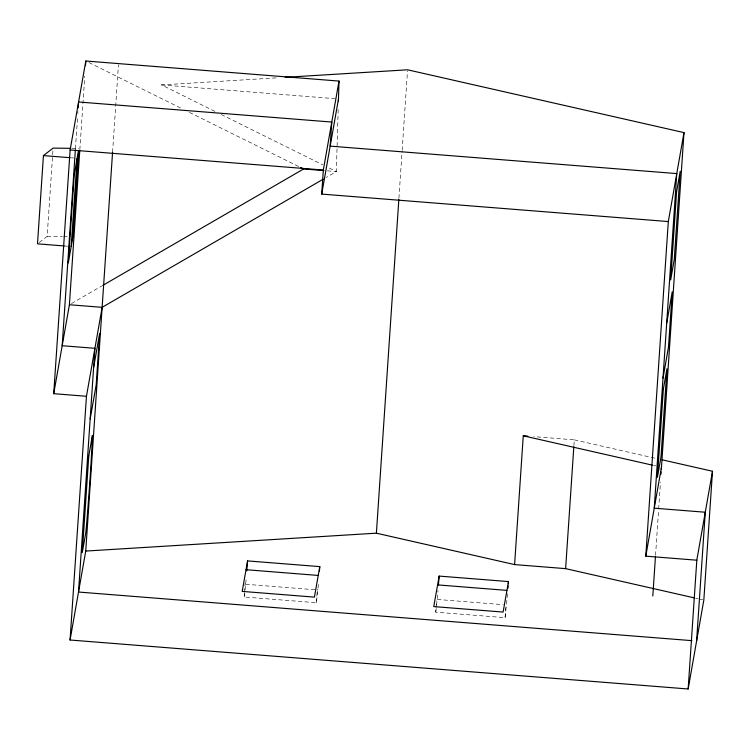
<?xml version="1.0" encoding="UTF-8"?>
<svg xmlns="http://www.w3.org/2000/svg" width="750" height="750" viewBox="0 0 750 750"><rect width="100%" height="100%" fill="white"/><g stroke="black" fill="none" stroke-linecap="round" stroke-linejoin="round"><path stroke-width="0.56" stroke-dasharray="3.75 2.81" d="M338.175 109.491L336.347 171.572L326.25 177.422M39.253 242.475L47.166 236.353L52.941 150.441M75.441 148.641L77.484 118.322M77.794 113.653L77.953 111.319M79.847 149.644L84.787 76.172M112.575 152.231L118.463 64.772M318.394 584.438L316.397 602.719L244.191 597L244.416 593.587M244.5 592.453L245.109 583.35M316.397 602.719L317.316 589.078M398.925 198.197L402.075 151.509M402.15 150.338L407.494 70.969M507.525 593.822L505.097 617.672L435.75 612.178L435.984 608.766M436.059 607.631L436.519 600.806M505.097 617.672L505.941 605.166M573.9 445.65L574.294 439.847L533.7 436.631M655.538 555.384L658.584 510.141M658.659 508.978L660.459 482.297M245.044 590.062L246.188 578.709M436.603 605.241L438.009 590.55M244.191 597L244.894 591.216M435.75 612.178L436.462 606.394M71.428 303.572L101.709 286.012M214.941 111.394L161.559 84.928L276.984 77.831M71.841 148.331L78.872 148.416M47.166 236.353L62.391 236.531M63.562 236.55L68.25 236.606M161.559 84.928L334.997 98.672M327.319 170.85L336.347 171.572L327.975 167.419M71.325 157.809L73.65 157.988M64.228 245.953L67.706 246.234M245.747 584.278L317.953 589.997M437.306 599.456L503.184 604.678M574.294 439.847L656.531 458.541M653.475 465.394L655.763 465.909M695.841 598.219L698.119 598.744M699.263 598.997L702.694 599.784M221.213 114.506L322.734 164.822M88.95 62.569L182.147 108.769M189.469 112.397L299.419 166.903"/><path stroke-width="1.12" d="M338.419 101.297L339.009 81.075L85.809 61.012L70.125 149.963L53.719 393.684L86.456 396.281L102.141 307.331L323.222 179.175M70.669 148.322L53.1 148.116L43.434 155.597L37.5 243.844L64.228 245.953M75.366 149.803L62.184 345.722L94.912 348.309L78.516 592.041L691.941 640.65M78.188 107.822L78.581 101.991L331.791 122.053L330.169 146.128L676.763 173.588L654.244 508.191L705.272 512.231L696.609 641.016M71.194 246.506L77.138 158.269M78.712 150.741L72.938 236.662L68.297 262.959L74.231 174.722L78.487 150.609M53.719 393.684L69.403 304.744L79.763 150.806M85.491 65.681L85.809 61.012M662.241 459.834L712.5 471.253L703.837 600.037L688.153 688.987L70.059 640.012L86.456 396.281M70.059 640.012L85.734 551.062L112.575 152.231M285.15 77.334L407.569 69.797L683.991 132.609L668.306 221.559L321.713 194.091L323.334 170.025L339.009 81.075M694.697 597.966L565.622 568.631L514.594 564.591L376.388 533.184L398.85 199.359M514.594 564.591L523.266 435.806L527.906 436.172M565.622 568.631L573.825 446.812M712.5 471.253L696.816 560.203L645.788 556.163L668.306 221.559M652.809 595.997L655.462 556.547M661.003 474.169L661.163 471.853M661.322 469.528L683.991 132.609M688.153 688.987L696.816 560.203M246.797 570.919L247.575 560.906L319.791 566.625L319.434 571.078M438.441 584.991L439.144 576.084L508.491 581.578L508.313 583.8M507.966 588.253L508.144 586.031M93.619 367.556L99.638 333.412L96.188 384.797L90.159 418.941M247.575 560.906L242.203 591.403L314.409 597.122L319.791 566.625M321.713 194.091L338.484 98.953M439.144 576.084L433.762 606.581L503.109 612.075L508.491 581.578M666.703 323.147L672.216 291.863L668.513 346.875L663 378.169M645.788 556.163L661.472 467.213M102.722 285.431L303.609 168.975L323.925 170.588M85.734 551.062L376.388 533.184M70.125 149.963L323.334 170.025M43.434 155.597L70.163 157.716M69.403 304.744L102.141 307.331M246.028 569.709L318.234 575.438M437.587 584.888L506.934 590.391M523.266 435.806L652.331 465.131M300.469 167.419L303.609 168.975M88.781 455.925L82.275 552.609L85.903 532.05A93.056 3.141 -85.5 0 0 92.409 435.366L88.781 455.925M663.356 389.091L657.413 477.338L661.003 456.975L666.947 368.728L663.356 389.091M676.603 191.7L670.669 279.938L674.259 259.575L680.194 171.328L676.603 191.7"/></g></svg>
